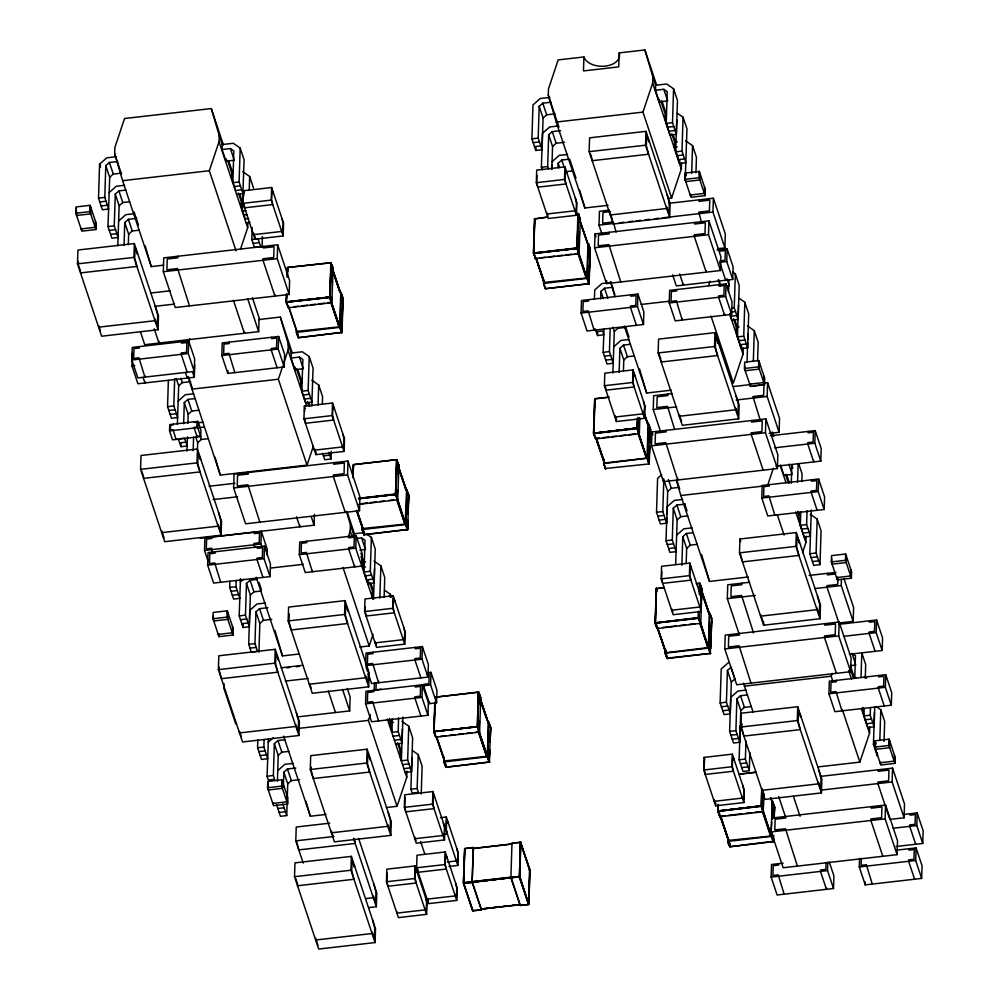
<?xml version="1.0" encoding="UTF-8"?>
<svg xmlns="http://www.w3.org/2000/svg" width="999" height="999" viewBox="0 0 999 999"><rect width="100%" height="100%" fill="white"/><g stroke="black" fill="none" stroke-linecap="round" stroke-linejoin="round"><path stroke-width="1.5" d="M342.008 332.23L343.094 298.139L340.809 292.495L342.657 298.276M407.792 529.358L364.223 534.902L361.975 529.22L362.113 524.512M545.466 288.699L589.073 283.728L590.309 249.101L588.773 283.866M773.576 841.183L773.139 841.732L773.338 838.473M353.097 477.172L353.359 464.61L396.79 459.652L396.029 494.343L396.528 459.64L398.888 465.359L397.752 499.675L395.592 493.931L358.554 498.314M487.899 756.505L489.26 762.349L490.721 727.609L488.536 722.027L487.899 756.505L489.647 761.775M535.039 218.531L534.502 219.006L547.327 217.12L534.527 218.831L533.853 252.922L577.272 247.902L578.134 213.549L580.332 219.268L579.033 253.746L535.214 258.566M656.418 588.236L656.043 588.748L664.273 587.437M520.804 842.307L519.205 876.76L528.583 904.482L520.167 905.506L510.914 877.709L511.963 843.206L520.866 842.419L519.742 876.61L528.846 904.332L529.994 869.779L520.467 842.07L519.805 876.71L528.521 904.532L529.532 869.679M286.401 301.798L330.169 296.928L331.356 262.962M329.895 296.803L331.168 262.612L287.787 267.457M490.596 727.959L490.01 737.362M579.158 253.634L577.197 247.877L579.258 253.446M533.578 253.459L577.21 248.526L533.491 253.197L577.472 248.239L577.971 213.549L578.583 214.011L577.946 213.611L578.583 214.011L577.946 213.611L576.86 247.839L577.497 248.189L578.034 213.574L578.583 214.011M637.35 418.656L637.225 428.034L593.581 433.179L594.63 398.938L608.978 397.115M637.924 417.332L637.237 428.683L593.743 433.616L595.117 398.626M637.737 418.756L637.599 428.296L637.512 418.668M655.394 622.514L656.468 588.224L655.419 622.827L699.05 617.857L699.075 611.463M656.83 625.074L657.255 628.533L700.749 623.314L698.576 617.582L655.419 622.827M657.255 628.533L655.069 623.114L698.513 618.331L698.938 611.4M761.738 788.698L761.201 805.831L761.85 806.031L762.274 788.835M287.25 276.96L287.6 267.47L331.243 262.787L329.645 296.803L330.269 297.128L286.338 301.96L286.713 294.018M333.092 268.094L330.744 262.5L333.104 268.219L331.805 302.697L329.982 297.015L286.251 302.11L286.875 293.981M331.805 302.697L288.399 307.754L286.214 302.185L329.732 297.552L329.72 296.79M358.616 498.801L395.954 494.468L397.028 459.84L395.417 493.931L396.066 494.218L395.417 494.006L405.219 524.088L362.512 528.546M408.104 506.505L408.878 495.279L406.68 489.622M408.529 495.566L407.792 529.445M434.777 702.06L433.841 731.655L435.751 737.225L479.607 732.08L480.744 697.764L478.808 692.157L477.859 726.523L433.891 731.605L435.139 703.371M481.406 909.952L472.602 910.663L463.399 883.066L464.81 848.626L473.289 847.527L464.597 848.588L463.923 883.478L519.755 876.548M472.127 882.08L473.439 848.438M478.933 692.407L478.396 692.032L477.447 726.348M435.751 737.225L433.841 731.718L477.847 726.785L478.608 692.245L435.339 697.165L478.459 692.045L477.285 726.485L479.645 732.017M533.953 253.534L577.484 248.102M589.897 254.171L590.209 248.926L589.897 249.55M599.612 438.062L595.841 437.937L604.333 462.987L646.678 458.179L637.05 428.022L639.335 433.628L639.86 417.994M639.26 433.753L637.05 428.109L593.593 433.366L637.374 428.022L593.531 433.241L595.729 438.923L639.298 433.703M649.85 434.328L650.424 429.32L649.213 463.736L647.589 458.129L648.651 424.013C655.219 442.857 643.955 411.126 649.625 427.609M649.837 442.02L649.974 428.908L649.999 429.67M698.413 617.644L698.601 611.376L698.438 617.969L708.366 647.589L666.083 652.672L665.596 649.188M708.204 647.727L698.576 617.582M711.812 619.018L710.252 653.533M772.377 801.448L774.662 807.105L774.225 818.181M774.05 818.293L774.525 807.367L773.888 818.318M477.922 726.623L433.853 731.555L434.365 732.042L434.19 731.368M656.942 628.483L654.982 622.914L656.405 588.261L656.93 591.433M764.135 794.242L763.136 811.762L720.042 816.72L717.781 811.151L717.981 804.732M75.849 213.237L76.049 206.943L90.147 205.332L96.129 223.239L95.929 229.533L81.831 231.156L75.849 213.237L89.96 211.626L95.929 229.533M76.211 208.204L76.598 215.484L90.697 213.861L90.322 206.593L90.884 208.267L90.897 207.567M77.497 263.873L77.934 250.025L134.341 243.556L158.479 315.896L158.054 329.745L101.636 336.213L77.497 263.873L133.903 257.392L158.054 329.745M78.297 264.598L78.397 261.513M89.96 211.626L90.147 205.332M95.38 221.004L95.767 228.272L95.205 226.598L95.18 227.297L81.081 228.908L81.106 228.209L81.668 229.895M117.72 161.513L109.403 162.462L105.782 165.659L104.795 197.402L108.679 209.041L102.398 209.765L98.514 198.127L99.575 164.198L106.806 157.805L116.496 156.693M125.824 190.097L118.893 190.896L115.272 194.093L114.273 225.836L118.157 237.475L111.888 238.199L108.004 226.561L109.678 177.31L105.782 165.659M163.661 265.172L151.274 266.596L122.602 180.682L114.673 153.734L114.86 147.502L124.55 118.519L211.288 108.566L223.426 144.967M117.782 245.742L119.156 205.744L115.272 194.093M124.051 245.205L124.763 222.527L128.371 219.33L136.701 218.381M128.322 244.755L128.646 234.178L124.763 222.527M133.903 257.392L134.341 243.556M131.868 360.002L132.255 347.415L188.661 340.946L194.643 358.853L194.243 371.441L137.837 377.909L131.868 360.002L188.274 353.521L194.243 371.441M194.718 364.697L194.318 377.285L137.912 383.753L131.93 365.846L132.33 353.259M137.363 252.597L137.313 254.133L135.052 247.352L134.715 258.117L136.925 266.433L80.519 272.914M139.311 346.603L139.261 348.002L133.978 348.614L133.666 358.404L138.961 357.792L144.892 377.098L144.93 375.699M140.572 469.343L141.009 455.494L197.415 449.026L221.553 521.366L221.116 535.214L164.71 541.683L140.572 469.343L196.978 462.862L221.116 535.214M145.005 381.556L144.955 382.954L143.119 377.435M143.631 476.848L143.594 478.384L200 471.903L197.777 463.586L198.114 452.822L200.387 459.602L200.437 458.066M155.469 306.855L157.68 315.185L157.343 325.949L155.082 319.156L155.032 320.704L98.626 327.173L98.676 325.637L100.487 331.069M159.028 341.533L158.978 343.069L154.196 328.746M163.299 271.716L163.736 257.879L277.66 244.792L289.61 280.619L289.173 294.455L175.25 307.542L163.299 271.716L277.223 258.641L289.173 294.455M174.675 378.708L173.814 405.906L177.697 417.545L171.428 418.269L167.545 406.63L168.369 380.419M169.53 430.881L169.73 424.6L197.927 421.353L200.924 430.319L200.724 436.6L172.515 439.847L169.53 430.881L197.727 427.647L200.724 436.6M177.972 256.243L177.922 257.779L167.245 259.003L166.908 269.767L177.585 268.544L189.498 305.906M173.252 424.188L173.227 424.887L170.579 425.199L170.429 430.082L173.077 429.782L176.036 439.435L176.061 438.736M177.372 424.263L178.696 385.814L176.274 378.534M181.618 341.745L181.568 343.144L186.863 342.545L186.551 352.322L181.269 352.934L181.219 354.333L187.2 372.24M179.558 438.748L184.578 438.174L187.188 445.979L180.919 446.703L181.006 443.618M183.641 423.763L184.303 402.597L187.912 399.4L194.842 398.601M187.312 376.698L187.263 378.097L185.427 372.577M188.274 353.521L188.661 340.946M186.9 451.161L187.475 436.913M187.899 423.314L188.187 414.248L184.303 402.597M193.169 450.686L193.594 437.087M194.405 421.765L194.38 422.465L197.028 422.152L196.878 427.048L194.231 427.36L194.206 428.059L197.19 437.013L197.215 436.313L199.862 436.001M197.727 427.647L197.927 421.353M196.978 462.862L197.677 442.682L195.729 436.863M208.192 561.488L204.52 550.461L204.92 537.887L261.326 531.406L267.295 549.313L267.12 554.907M236.051 250.811L209.328 170.729L219.018 141.758L219.218 135.514L211.288 108.566M207.642 565.172L208.042 552.584L264.448 546.116L270.429 564.023L270.03 576.61L213.624 583.079L207.642 565.172L264.061 558.691L270.03 576.61M222.078 149.525L230.394 148.576L234.278 160.215L225.961 161.176L222.078 149.525L222.228 144.555L219.218 135.514M211.963 537.075L211.925 538.473L206.631 539.073L206.331 548.863L211.613 548.251L212.487 552.41M225.961 161.176L226.036 158.679M212.987 618.731L213.187 612.437L227.285 610.826L233.267 628.733L233.067 635.027L218.968 636.638L212.987 618.731L227.098 617.107L233.067 635.027M215.097 551.773L215.047 553.171L209.765 553.783L209.453 563.573L214.735 562.961L220.679 582.267M213.274 616.146L213.736 620.966L227.834 619.355L227.46 612.075L228.009 613.761L228.034 613.061M221.828 355.532L222.228 342.944L278.634 336.463L284.615 354.383L284.216 366.958L227.809 373.439L221.828 355.532L278.246 349.051L284.216 366.958M218.531 512.325L220.754 520.641L220.417 531.418L218.157 524.625L218.107 526.173L161.688 532.642L161.738 531.106L164.011 537.887M218.968 636.638L219.043 634.128M218.381 669.63L218.818 655.781L275.225 649.313L299.375 721.653L298.938 735.501L242.532 741.97L218.381 669.63L274.8 663.149L298.938 735.501M227.809 373.439L227.897 370.641M229.283 342.133L229.233 343.531L223.951 344.143L223.639 353.921L228.933 353.321L234.865 372.627M219.193 670.354L219.28 667.27M236.726 194.343L242.994 193.619L239.111 181.98L240.185 148.064L233.304 143.282L222.228 144.555M223.976 683.553L223.838 688.161L235.789 723.988M227.098 617.107L227.285 610.826M244.942 218.044L241.059 206.393L241.209 201.423L238.411 193.019M236.176 580.669L235.976 586.725L239.86 598.364L233.591 599.088L229.708 587.437L229.895 581.268M233.629 487.974L234.066 474.138L347.989 461.051L359.94 496.878L359.515 510.714L245.592 523.801L233.629 487.974L347.552 474.9L359.515 510.714M243.032 203.334L243.431 190.759L271.628 187.512L283.591 223.339L283.192 235.926L254.982 239.161L243.032 203.334L271.241 200.1L283.192 235.926M243.669 196.066L243.756 193.269M244.568 206.418L244.53 207.817L272.727 204.583L271.653 199.825L271.965 190.035L273.077 193.394L273.127 191.995M232.517 626.498L232.904 633.766L232.342 632.08L232.317 632.779L218.219 634.402L218.244 633.703L218.806 635.389M244.468 331.718L244.418 333.254L233.416 300.299M240.422 249.388L247.69 227.66L247.839 222.977M249.226 190.372L249.663 176.498L242.794 171.716M257.018 579.42L250.075 580.219L246.466 583.416L250.349 595.054L249.35 626.798L243.082 627.522L239.198 615.871L240.484 578.721M251.81 239.573L258.092 238.848L260.702 246.666L254.42 247.377L251.81 239.573L252.198 227.485M254.982 239.161L255.07 236.363M243.082 627.522L243.182 624.437M248.314 472.502L248.264 474.038L237.575 475.262L237.238 486.026L247.927 484.802L259.827 522.165M249.35 626.798L245.467 615.159L246.466 583.416M267.894 607.692L259.565 608.653L255.956 611.85L254.957 643.593L257.567 651.398L251.286 652.122L248.676 644.305L249.75 610.389L256.98 603.995L265.272 603.034M140.434 331.805L144.73 344.705L258.654 331.631L259.091 317.782L252.397 297.727M262.075 247.402L262.412 236.613M254.27 532.217L254.233 533.616L259.515 533.004L259.203 542.794L253.921 543.394L254.795 547.552M263.424 246.428L263.374 247.964L274.051 246.741L273.714 257.505L263.037 258.741L262.987 260.277L274.937 296.091L274.987 294.555M257.405 546.928L257.355 548.314L262.637 547.714L262.337 557.504L257.043 558.104L257.005 559.502L262.974 577.41M271.241 200.1L271.628 187.512M261.85 546.74L260.926 543.993L261.326 531.406M258.941 652.21L259.84 623.488L255.956 611.85M264.098 739.51L263.861 747.065L267.744 758.703L261.476 759.427L257.58 747.776L257.829 740.072M264.061 558.691L264.448 546.116M271.591 337.275L271.541 338.673L276.835 338.062L276.523 347.852L271.241 348.464L271.191 349.862L277.173 367.769M277.223 258.641L277.66 244.792M282.093 218.856L283.167 223.614L282.854 233.404L281.743 230.045L281.693 231.443L253.496 234.678L253.534 233.279L254.283 235.527M278.246 349.051L278.634 336.463M284.89 739.76L277.959 740.559L274.35 743.756L273.351 775.499L274.625 779.32L268.356 780.044L267.07 776.211L268.369 739.06M267.557 787.749L267.757 781.455L281.855 779.832L287.837 797.751L287.637 804.045L273.539 805.656L267.557 787.749L281.656 786.126L287.637 804.045M267.919 782.716L268.331 789.285M274.8 663.149L275.225 649.313M286.526 294.131L286.214 302.185L288.486 307.754L286.288 302.297M287.088 274.226L287.65 267.532M287.325 276.948L287.7 267.62M272.814 802.721L272.789 803.421L286.888 801.797L286.913 801.098L287.475 802.784L287.088 795.504M278.246 658.353L278.197 659.889L275.936 653.109L275.599 663.873L277.809 672.19L221.403 678.671L219.643 671.703M284.166 361.85L288.049 350.262L288.249 344.018L280.307 317.07L258.629 319.555M277.422 781.093L278.234 755.406L274.35 743.756M291.096 358.029L299.425 357.08L303.309 368.718L294.992 369.68L291.096 358.029L291.258 353.059L288.249 344.018M281.656 786.126L281.855 779.832M294.992 369.68L295.067 367.182M341.121 292.532L340.085 327.285L296.616 332.392L296.278 328.921M282.605 782.08L282.58 782.779L282.018 781.093L282.405 788.373L268.306 789.984M288.162 620.941L288.599 607.092L345.005 600.624L369.143 672.964L368.706 686.812L312.3 693.281L288.162 620.941L344.568 614.46L368.706 686.812M283.354 787.312L283.828 772.19L287.45 768.993L295.766 768.031M289.211 613.973L288.961 621.653L291.184 629.982L347.59 623.501L345.367 615.184L345.716 604.42L347.977 611.201L348.027 609.665M298.564 337.712L298.039 334.178M296.466 332.367L298.389 337.737L298.202 334.365M276.561 804.645L280.444 816.295L286.725 815.571L287.1 803.483M287.2 800.461L287.724 783.84L283.828 772.19M291.258 353.059L302.335 351.785L309.203 356.568L308.142 390.484L312.025 402.122L305.744 402.847L301.86 391.208L302.859 359.465L299.425 357.08M299.9 525.287L299.85 526.823L296.503 516.783M299.313 554.645L299.7 542.07L356.119 535.589L362.088 553.496L361.7 566.083L305.282 572.564L299.313 554.645L355.719 548.176L373.052 599.5M303.958 418.818L304.345 406.231L332.555 402.997L344.505 438.823L344.106 451.398L315.909 454.645L303.958 418.818L332.155 415.584L344.106 451.398M304.595 411.551L304.683 408.753M296.353 712.612L298.564 720.941L298.226 731.705L295.966 724.924L295.916 726.46L239.51 732.929L239.56 731.393L241.371 736.825M305.494 421.903L305.444 423.289L333.654 420.055L332.58 415.297L332.879 405.519L334.003 408.878L334.041 407.48M294.53 876.697L294.967 862.861L351.373 856.38L375.512 928.733L375.087 942.569L318.669 949.05L294.53 876.697L350.936 870.229L375.087 942.569M303.209 863.099L295.791 840.858L296.228 827.022L329.77 823.164M306.755 541.258L306.718 542.657L301.423 543.256L301.111 553.046L306.406 552.435L312.337 571.753L312.387 570.354M311.775 406.044L313.087 368.206L309.203 356.568M297.602 884.202L297.552 885.751L353.958 879.27L351.748 870.953L352.085 860.189L354.345 866.97L354.395 865.434M315.909 454.645L315.996 451.848M200.175 538.261L314.098 525.187L314.435 514.423M318.057 405.045L318.693 385.002L311.813 380.219M310.277 769.505L310.714 755.656L367.12 749.188L391.271 821.528L390.834 835.376L334.428 841.845L310.277 769.505L366.683 763.024L390.834 835.376M322.34 404.358L322.577 396.64L318.693 385.002M311.089 770.229L311.176 767.145M331.668 297.34L331.443 302.098L327.722 302.834M332.18 280.844L332.192 268.394L340.771 293.381L339.598 326.81L296.728 331.406M332.155 415.584L332.555 402.997M322.565 453.234L324.725 459.715L330.994 458.991L331.243 451.286M333.753 462.687L333.703 464.223L344.38 462.999L344.043 473.763L333.366 474.987L333.316 476.535L345.267 512.35M341.933 332.567L341.87 326.411M342.145 320.179L343.032 297.927M343.007 434.34L344.093 439.098L343.781 448.888L342.657 445.529L342.62 446.928L314.41 450.162L314.46 448.763L315.197 450.999M347.552 474.9L347.989 461.051M344.568 614.46L345.005 600.624M349.063 536.401L349.013 537.799L354.308 537.187L353.996 546.977L348.713 547.577L348.663 548.975L354.645 566.895L354.682 565.496M348.276 536.863L350.212 531.068L350.412 524.837L346.441 511.363M352.659 477.51L353.484 464.61M352.859 477.235L353.584 464.635L396.753 459.665M353.346 536.363L353.421 533.866L350.412 524.837M297.327 716.92L349.712 710.901L350.149 697.065L347.277 688.473M355.719 548.176L356.119 535.589M350.936 870.229L351.373 856.38M363.823 531.318L364.285 534.89L363.736 534.49L407.754 529.607L406.031 524.1L406.968 489.71M363.723 570.192L362.762 567.282L362.912 562.3L361.039 556.705M362.325 529.52L364.273 534.815L363.886 531.418M361.975 529.22L364.098 534.79L364.048 531.543M366.783 534.19L371.366 537.387L375.249 549.025L374.188 582.941L367.919 583.666L364.023 572.015L365.022 540.284L361.588 537.887L356.044 538.523M364.598 611.55L364.997 598.963L393.206 595.729L405.157 631.543L404.757 644.13L376.561 647.364L364.598 611.55L392.807 608.304L404.757 644.13M365.022 611.263L365.147 607.067M367.919 583.666L368.007 580.644M365.622 664.248L365.971 653.059L422.39 646.578L428.359 664.497L427.972 677.072L371.553 683.553L368.344 673.913M366.133 663.923L368.344 672.24L368.007 683.004L365.746 676.223L365.696 677.759L309.29 684.24M365.572 703.845L365.959 691.258L422.365 684.777L428.346 702.697L427.947 715.272L371.541 721.753L365.572 703.845L421.978 697.364L427.947 715.272M374.188 582.941L370.304 571.303L371.366 537.387M366.683 763.024L367.12 749.188M373.564 598.938L374.513 568.718M373.027 652.247L372.989 653.646L367.694 654.258L367.382 664.048L372.677 663.436L378.609 682.742L378.658 681.343M370.142 758.229L370.092 759.764L367.832 752.984L367.495 763.748L369.705 772.065L313.299 778.546L311.538 771.578M373.014 690.446L372.964 691.845L367.682 692.457L367.37 702.235L372.664 701.635L378.596 720.941M375.1 641.495L375.062 642.894L403.271 639.647L403.309 638.249L404.433 641.608L404.732 631.83L403.658 627.072M374.175 691.395L374.438 683.004M376.198 682.804L375.974 689.785L381.268 689.185M379.845 598.189L380.856 565.821L373.988 561.038M372.502 919.692L374.712 928.009L374.375 938.773L372.115 931.992L372.065 933.528L315.659 940.009L315.709 938.473L317.969 945.254M373.763 883.84L375.974 892.169L375.636 902.934L373.376 896.153L373.326 897.689L365.696 898.563M384.116 597.502L384.74 577.459L380.856 565.821M368.718 907.604L376.336 906.73L376.773 892.894L358.591 838.386M390.247 597.327L390.347 594.255L384.615 590.259M395.592 493.931L396.665 459.715M392.807 608.304L393.206 595.729M397.59 489.972L396.69 499.6L404.907 524.225M398.114 473.476L398.064 465.559M389.385 718.443L391.608 730.531M394.692 600.199L394.655 601.598L393.531 598.239L393.219 608.029L394.305 612.787L366.096 616.021L365.397 612.387M388.249 812.487L390.459 820.803L390.122 831.568L387.862 824.787L387.812 826.323L331.406 832.804L331.456 831.268L333.266 836.687M386.451 881.767L386.85 869.18L415.047 865.946L427.01 901.772L426.61 914.347L398.401 917.594L386.451 881.767L414.66 878.533L426.61 914.347M387.137 873.101L386.863 881.493L387.949 886.25L416.146 883.004L415.072 878.246L415.384 868.468L416.496 871.827L416.546 870.429M392.332 718.756L391.908 732.354L398.189 731.643L402.073 743.281L395.791 744.005M398.189 731.643L398.613 717.769M397.877 465.509L406.556 490.521L405.219 524.088M400.274 751.073L400.124 756.056L401.586 760.426M406.031 524.1L407.33 529.832L407.667 520.454M362.487 529.52L405.494 524.587L407.43 529.845L407.892 520.392M408.091 514.185L408.791 495.404M402.01 741.146L401.398 760.801L407.667 760.077L411.551 771.715L405.282 772.439M402.11 738.124L402.397 729.058M402.073 743.281L402.897 717.07M396.953 911.712L396.915 913.111L425.112 909.877L425.162 908.478L426.273 911.837L426.585 902.047L425.512 897.289M404.32 807.379L404.72 794.792L432.917 791.558L444.88 827.372L444.48 839.959L416.271 843.193L404.32 807.379L432.53 804.133L444.48 839.959M405.045 797.302L404.745 807.092L405.819 811.85L434.016 808.616L432.942 803.858L433.254 794.068L434.378 797.427L434.415 796.028M386.226 807.542L397.065 806.293L406.755 777.322L406.955 771.078M407.667 760.077L408.741 726.161L401.86 721.378M412.5 750.611L418.231 754.595L417.157 788.511L418.431 792.332L412.162 793.056L410.889 789.235L411.875 757.492M415.334 647.389L415.284 648.788L420.579 648.189L420.267 657.966L414.985 658.578L414.935 659.977L420.916 677.884M411.551 771.715L412.624 737.799L408.741 726.161M415.322 685.589L415.272 686.987L420.567 686.388L420.254 696.166L414.972 696.778L414.922 698.176L420.904 716.083M414.66 878.533L415.047 865.946M427.972 677.072L421.99 659.165L422.39 646.578M416.62 867.794L417.008 855.219L445.217 851.972L457.167 887.799L456.768 900.386L428.571 903.62L416.62 867.794L444.817 864.56L456.768 900.386M421.978 697.364L422.365 684.777M428.159 672.652L430.981 672.327L436.95 690.247L436.563 702.821L429.508 703.633L423.526 685.726L423.576 684.327L428.858 683.716L429.17 673.925L426.523 674.238M421.241 793.98L422.115 766.233L418.231 754.595M429.508 703.633L429.545 702.235M436.563 702.821L430.581 684.914L430.981 672.327M434.041 731.343L435.064 703.383M432.53 804.133L432.917 791.558M443.968 756.917L444.255 761.937L487.824 756.705M443.381 822.901L444.455 827.659L444.155 837.437L443.032 834.078L442.982 835.476L414.785 838.723L414.822 837.324L415.946 840.683M444.18 761.925L446.091 767.307L445.991 763.973M444.817 864.56L445.217 851.972M440.372 817.706L446.316 817.02L445.916 829.607L457.867 865.434L448.963 866.458M446.715 856.455L446.665 857.854L445.542 854.495L445.242 864.285L446.316 869.043L418.106 872.277M447.814 821.503L447.764 822.901L446.64 819.542L446.341 829.332L447.415 834.09L444.443 834.427M455.669 883.328L456.755 888.074L456.443 897.864L455.319 894.505L455.282 895.903L427.072 899.15M456.768 848.376L457.854 853.121L457.542 862.911L456.418 859.552L456.381 860.951L447.477 861.975M457.867 865.434L458.266 852.846L446.316 817.02M473.189 847.539L472.14 882.254M479.495 720.878L479.021 731.73M480.007 704.382L480.007 698.014M444.368 760.951L487.3 756.268L488.411 722.926L480.169 698.214M489.622 749.762L489.223 762.225L487.662 756.88M489.647 761.925L489.123 762.299L489.785 749.725M490.022 741.97L490.734 727.684L488.873 722.165M551.123 102.223L542.794 103.172L539.185 106.381L543.069 118.019L542.07 149.75L535.801 150.474L531.918 138.836L532.979 104.92L540.209 98.514L549.887 97.403M535.801 150.474L535.889 147.39M534.927 218.669L533.466 253.271L534.677 218.606M536.313 182.692L536.7 170.105L564.91 166.87L576.86 202.685L576.46 215.272L548.264 218.506L536.313 182.692L564.51 179.445L576.46 215.272M536.95 175.412L536.725 182.405L537.799 187.163L566.008 183.928L564.934 179.171L565.234 169.38L566.358 172.74L566.408 171.341M542.07 149.75L538.186 138.112L539.185 106.381M542.257 169.818L541.396 167.27L542.469 133.354L549.687 126.948L557.991 125.999M472.19 882.467L481.431 909.914L472.752 910.801L463.598 882.791L519.567 876.523L520.242 842.257L520.891 842.532M608.116 205.307L584.89 207.979L556.218 122.065L548.289 95.117L548.488 88.886L558.179 59.903L583.916 56.955A18.019 11.364 1.8 0 0 605.282 66.121A18.019 11.364 1.8 0 0 619.168 52.91L644.904 49.95L656.568 84.89M588.411 243.619L590.309 249.088L588.411 243.619L587.312 278.321L543.843 283.429L543.506 279.97M548.526 169.106L547.677 166.546L548.676 134.815L552.285 131.606L560.601 130.657M546.815 212.637L546.765 214.036L574.974 210.789L575.012 209.39L576.136 212.75L576.448 202.972L575.374 198.214M528.971 895.017L529.92 869.667M551.71 169.493L551.86 164.872M551.848 169.118L552.559 146.453L548.676 134.815M558.016 167.782L558.166 163.249L561.775 160.04L568.706 159.253M564.51 179.445L564.91 166.87M583.916 56.955L583.478 70.929L618.731 66.883L619.168 52.91M578.945 246.878L579.408 231.88M581.093 313.074L581.493 300.487L637.899 294.018L643.88 311.925L643.481 324.513L587.075 330.981L581.093 313.074L637.512 306.593L643.481 324.513M589.148 151.661L589.585 137.825L645.991 131.344L670.129 203.696L669.692 217.532L613.286 224.013L589.148 151.661L645.554 145.192L669.692 217.532M587.724 244.093L579.807 220.854L587.999 244.43L586.75 277.934L543.956 282.442M592.207 159.166L592.157 160.702L648.576 154.233L646.353 145.904L646.69 135.14L648.963 141.933L649 140.384M587.474 278.009L588.848 283.853L589.66 261.925M588.548 299.675L588.498 301.074L583.216 301.686L582.904 311.476L588.199 310.864L594.13 330.169L594.168 328.783M594.58 247.777L595.017 233.928L708.94 220.854L720.891 256.681L720.454 270.517L606.53 283.591L594.58 247.777L708.503 234.69L720.454 270.517M594.43 299.213L594.73 289.96L601.947 283.566L611.638 282.455M601.885 233.729L599.013 225.137L599.45 211.288L609.415 210.152M596.266 331.693L602.547 330.969L603.821 334.802L597.539 335.527L597.639 332.442M600.699 298.976L600.936 291.421L604.545 288.224L612.862 287.262M610.139 328.921L609.427 351.598L613.311 363.236L607.03 363.961L603.146 352.31L604.008 328.758M606.53 283.591L606.63 280.519M604.42 385.714L604.82 373.139L633.029 369.892L644.979 405.719L644.58 418.306L616.371 421.541L604.42 385.714L632.629 382.48L644.58 418.306M609.253 232.292L609.215 233.841L598.526 235.065L598.189 245.829L608.866 244.605L620.779 281.968M647.589 458.129L603.945 463.548L603.658 458.541M616.121 232.093L613.311 221.965L602.622 223.189L602.959 212.425L610.589 211.551M612.874 373.039L614.31 331.506L612.849 327.135M616.371 421.541L616.47 418.743M619.143 372.477L619.904 348.289L623.526 345.092L630.456 344.293M623.463 370.517L623.788 359.94L619.904 348.289M630.856 294.83L630.806 296.216L636.101 295.617L635.789 305.407L630.494 306.006L630.456 307.405L636.438 325.324M632.629 382.48L633.029 369.892M634.515 374.375L634.477 375.774L633.354 372.415L633.041 382.205L634.115 386.95L605.918 390.197M637.512 306.593L637.899 294.018M645.554 145.192L645.991 131.344M638.861 433.004L639.323 418.007M668.518 198.376L671.615 198.014L642.956 112.113L652.647 83.129L652.834 76.898L644.904 49.95M643.481 401.236L644.555 405.994L644.255 415.784L643.131 412.425L643.081 413.823L614.885 417.058L614.922 415.659L616.046 419.018M655.469 90.235L663.798 89.286L667.682 100.924L659.352 101.886L655.469 90.235L655.631 85.265L652.834 76.898M647.527 424.15L643.668 412.562L648.101 424.55L647.027 457.804M659.352 101.886L659.44 99.388M649.462 446.728L648.95 463.973L647.552 458.266M649.687 446.665L648.913 463.936L605.269 468.519L605.769 468.931L603.945 463.548M651.51 445.816L651.947 431.968L765.871 418.893L777.821 454.72L777.384 468.556L663.461 481.63L651.51 445.816L765.434 432.729L777.384 468.556M660.401 431.031L653.234 409.54L653.658 395.691L672.477 393.531M658.141 352.959L658.578 339.123L714.984 332.642L739.135 404.995L738.698 418.831L682.292 425.312L658.141 352.959L714.56 346.491L738.698 418.831M655.631 85.265L666.695 83.991L673.576 88.774L677.459 100.412L676.398 134.328L670.117 135.052L666.233 123.414L667.232 91.671L663.798 89.286M664.285 481.281L667.682 491.471L666.683 523.201L660.414 523.926L656.53 512.287L657.592 478.371L661.725 474.712M661.213 360.464L661.163 362.013L717.569 355.532L715.359 347.215L715.696 336.451L717.956 343.231L718.006 341.695M667.107 194.655L669.33 202.972L668.993 213.736L666.72 206.955L666.683 208.491L610.264 214.972L610.314 213.424L612.574 220.217M676.398 134.328L672.514 122.69L673.576 88.774M663.461 481.63L663.561 478.558M666.683 523.201L662.799 511.563L663.798 479.832M669.243 302.959L669.63 290.372L726.036 283.891L732.017 301.81L731.618 314.385L675.212 320.866L669.243 302.959L725.649 296.478L731.618 314.385M678.333 158.754L674.45 147.103L674.612 142.133L671.803 133.741M689.797 563.074L689.397 575.649L701.348 611.475L673.151 614.71L661.201 578.883L661.588 566.308L689.797 563.074L701.748 598.888M666.183 430.332L666.146 431.868L655.456 433.104L655.119 443.868L665.796 442.644L677.709 479.995L677.759 478.459M661.837 571.615L661.613 578.608L662.687 583.366L690.896 580.132L689.822 575.374L690.122 565.584L691.246 568.943L691.283 567.544M667.906 394.056L667.856 395.592L657.18 396.828L656.83 407.592L667.519 406.356L674.637 429.395M677.334 113.224L683.066 117.208L681.992 151.124L685.888 162.775L679.607 163.486L675.724 151.848L676.723 120.105M685.227 504.108L676.897 505.057L673.289 508.266L672.29 539.997L676.173 551.648L669.904 552.36L666.021 540.721L666.745 517.594M666.845 514.51L667.082 506.805L674.313 500.399L682.617 499.45M679.607 163.486L679.707 160.464M709.952 613.349L711.85 618.893L709.577 613.274L708.865 648.064L665.384 653.171L665.059 649.7M676.685 289.56L676.635 290.959L671.353 291.571L671.041 301.348L676.335 300.749L682.267 320.055L682.305 318.656M671.615 198.014L681.306 169.043L681.505 162.812M666.808 654.969L667.295 658.541L710.451 653.383L709.028 647.739M685.014 179.333L685.214 173.052L699.312 171.428L705.282 189.335L705.094 195.629L690.983 197.253L685.014 179.333L699.113 177.722L705.094 195.629M671.703 608.841L671.653 610.239L699.862 606.992L699.899 605.594L701.023 608.953L701.335 599.175L700.249 594.417M685.214 180.282L686.95 128.846L683.066 117.208M683.403 283.704L683.366 285.102L679.682 274.076M675.649 564.535L677.172 519.905L673.289 508.266M691.683 173.389L692.557 145.642L685.676 140.859M681.88 565.409L682.779 536.7L686.388 533.491L693.318 532.704M695.953 172.702L696.44 157.28L692.557 145.642M694.705 222.49L694.655 224.026L705.331 222.802L704.994 233.566L694.317 234.79L694.268 236.326L706.218 272.153L706.268 270.617M686.188 563.448L686.663 548.339L682.779 536.7M699.113 177.722L699.312 171.428M699.138 199.85L699.088 201.386L709.765 200.162L709.427 210.926L698.751 212.15L701.573 222.29M700.062 173.664L700.037 174.363L699.475 172.69L699.862 179.957L685.764 181.581L685.214 179.196M704.545 187.1L704.919 194.368L704.37 192.695L704.345 193.394L690.234 195.005L690.259 194.305L690.821 195.991M708.503 234.69L708.94 220.854M699.238 591.221C698.239 583.741 703.071 582.255 696.415 583.753M699.4 594.33L699.625 583.266L701.885 588.998L700.774 623.251M699.55 594.38L699.912 583.428L699.787 594.592M717.769 248.689L724.887 247.877L712.936 212.05L713.373 198.214L668.618 203.346M700.811 606.118L701.286 591.121M714.56 346.491L714.984 332.642M703.733 769.979L704.12 757.392L732.329 754.158L744.28 789.984L743.88 802.559L715.684 805.806L703.733 769.979L731.93 766.745L743.88 802.559M718.993 284.703L718.943 286.101L724.238 285.502L723.925 295.279L718.643 295.891L718.593 297.29L724.575 315.197L724.612 313.798M720.092 249.75L720.042 251.149L725.336 250.549L725.024 260.327L719.742 260.939M704.183 768.306L704.457 759.914M708.366 647.589L709.552 614.248L708.865 613.773M705.269 773.051L705.219 774.45L733.428 771.216L732.354 766.458L732.654 756.68L733.778 760.027L733.815 758.641M710.789 642.532L711.475 620.829M710.801 648.651L711.675 620.741M724.887 247.877L725.324 234.041L713.373 198.214M725.649 296.478L726.036 283.891M672.639 274.887L676.311 285.914L732.717 279.433L726.748 261.526L727.135 248.938L717.07 250.1M728.508 291.833L728.883 279.745M715.684 805.806L715.771 803.009M732.717 279.433L733.116 266.858L727.135 248.938M731.305 682.117L734.914 678.908L731.031 667.27L727.409 670.466L731.305 682.117L730.306 713.848L724.025 714.572L720.142 702.934L721.203 669.018L728.433 662.612M718.156 804.557L717.769 811.038L761.738 805.893L762.075 788.735L764.31 795.591M718.393 804.495L717.769 811.013L761.375 805.818L763.536 811.5M729.707 313.611L731.867 320.105L738.136 319.38L734.253 307.742L735.326 273.826L733.029 272.228M719.63 813.261L720.042 816.72M724.787 648.95L725.224 635.102L839.148 622.027L851.098 657.854L850.661 671.69L736.738 684.765L724.787 648.95L838.71 635.864L850.661 671.69M739.26 634.452L727.309 598.626L727.747 584.79L749.612 582.28M733.553 318.781L736.35 327.173L736.201 332.155L739.597 342.345M739.085 298.264L744.817 302.26L748.701 313.898L747.627 347.814L741.358 348.539L737.474 336.888L738.473 305.157M738.136 319.38L739.21 285.464L735.326 273.826M730.306 713.848L726.423 702.21L727.409 670.466M736.113 395.954L738.323 404.27L737.986 415.035L735.726 408.254L735.676 409.79L679.27 416.271L679.32 414.735L681.58 421.516M741.358 348.539L741.445 345.517M747.452 694.904L740.521 695.704L736.9 698.913L740.783 710.551L739.784 742.282L733.516 743.006L729.632 731.368L730.644 698.988M711.013 316.084L733.366 383.067L743.056 354.096L743.256 347.852M747.627 347.814L743.743 336.176L744.817 302.26M729.607 843.144L730.007 846.727L773.576 841.27L773.164 841.757M731.93 766.745L732.329 754.158M744.467 368.481L744.667 362.187L758.765 360.577L764.747 378.484L764.547 384.777L750.436 386.401L744.467 368.481L758.566 366.87L764.547 384.777M729.707 843.293C731.493 852.309 725.898 839.347 728.271 841.345L771.365 836.388L771.915 832.829M744.68 368.344L744.755 365.896M739.485 552.847L739.922 539.01L796.328 532.529L820.466 604.882L820.042 618.718L763.623 625.199L739.485 552.847L795.891 546.366L820.042 618.718M745.229 370.017L745.217 370.716L759.315 369.106L758.928 361.838L759.49 363.511L759.515 362.812M747.052 362.3L747.664 342.657M747.764 339.635L747.951 333.591M739.784 742.282L735.901 730.644L736.9 698.913M739.46 633.466L739.41 635.002L728.733 636.238L728.396 647.002L739.073 645.779L750.986 683.129M741.982 583.154L741.932 584.69L731.256 585.913L730.918 596.678L741.595 595.454L753.496 632.817M749.712 383.454L749.7 384.153L763.798 382.542L763.823 381.843L764.385 383.516L763.998 376.248M750.436 386.401L750.524 383.878M749.849 752.584L749.275 770.716L743.006 771.44L739.123 759.802L740.184 725.886L742.245 724.05M740.871 727.035L741.308 713.199L797.714 706.718L821.852 779.07L821.428 792.906L765.009 799.387L740.871 727.035L797.277 720.566L821.428 792.906M741.67 727.759L741.77 724.687M753.333 361.526L754.295 330.694L747.427 325.911M751.635 420.529L751.585 422.065L762.262 420.841L761.925 431.605L751.248 432.829L751.198 434.365L763.149 470.192M742.781 785.501L743.868 790.259L743.556 800.049L742.432 796.69L742.394 798.089L714.185 801.323L714.235 799.924L715.346 803.283M757.604 360.826L758.179 342.332L754.295 330.694M749.275 770.716L745.391 759.078L745.966 740.946M758.566 366.87L758.765 360.577M761.8 498.064L762.187 485.477L818.606 479.008L824.575 496.915L824.175 509.502L767.769 515.971L761.8 498.064L818.206 491.583L824.175 509.502M765.434 432.729L765.871 418.893M769.13 433.429L779.108 432.28L767.145 396.453L767.582 382.617L763.311 383.104M760.664 614.61L760.614 616.146L817.02 609.677L817.07 608.141L819.33 614.922L819.667 604.158L817.457 595.829M763.623 625.199L763.723 622.115M769.242 484.665L769.193 486.063L763.91 486.675L763.598 496.466L768.893 495.854L774.824 515.159M761.375 805.818L761.825 788.698M763.236 806.305L762.687 811.338L770.803 836.013L728.308 840.446M779.108 432.28L779.532 418.431L767.582 382.617M771.203 831.917L771.64 818.081L885.551 804.994L897.514 840.821L897.077 854.657L783.154 867.744L771.203 831.917L885.126 818.843L897.077 854.657M771.727 821.927L770.803 836.013M771.827 818.93L771.765 801.947M772.352 818.868L772.689 801.498M829.307 862.149L833.915 875.936L833.516 888.511L777.11 894.992L771.128 877.085L771.528 864.497L783.104 863.161M773.551 838.386L773.151 841.695L730.019 846.727L728.271 841.345M771.278 836.4L773.376 841.658L773.738 835.189M778.571 863.685L778.533 865.084L773.238 865.696L772.939 875.474L778.221 874.874L784.153 894.18M791.283 483.266L791.845 465.122L792.819 468.044M785.876 816.445L785.826 817.981L775.149 819.205L774.812 829.969L785.489 828.745L797.389 866.108M797.564 482.267L798.139 463.773M795.891 546.366L796.328 532.529M799.35 541.57L799.3 543.106L797.04 536.326L796.702 547.09L798.913 555.419L742.507 561.888L740.284 553.571M807.055 510.701L806.618 524.575L810.501 536.226L804.22 536.938L800.336 525.299L800.761 511.7M801.835 481.58L802.072 473.863L798.676 463.686M797.277 720.566L797.714 706.718M808.166 431.431L808.116 432.829L813.411 432.217L813.099 442.008L807.816 442.607L807.766 444.006L813.748 461.925L813.785 460.527M802.534 552.634L805.931 542.494L806.118 536.263M800.736 715.771L800.686 717.307L798.426 710.526L798.089 721.29L800.299 729.607L743.893 736.088L742.132 729.12M811.55 479.82L811.5 481.218L816.795 480.606L816.483 490.397L811.2 490.996L811.151 492.395L817.132 510.314M810.289 514.31L817.17 519.093L821.053 530.731L819.992 564.66L813.71 565.372L809.827 553.733L811.325 510.014M775.973 466.258L820.791 461.113L814.822 443.206L815.221 430.619L770.391 435.764M819.992 564.66L816.096 553.009L817.17 519.093M818.206 491.583L818.606 479.008M820.791 461.113L821.19 448.526L815.221 430.619M818.843 770.029L821.053 778.346L820.716 789.11L818.456 782.329L818.406 783.865L762 790.346M824.899 623.663L824.849 625.199L835.539 623.975L835.201 634.74L824.512 635.963L824.475 637.499L836.425 673.326M827.422 573.339L827.372 574.887L835.002 574M831.343 561.925L831.543 555.631L845.641 554.008L851.623 571.915L851.423 578.209L837.324 579.832L831.343 561.925L845.441 560.302L851.423 578.209M831.668 558.116L832.092 564.16L846.19 562.537L845.803 555.269L846.365 556.942L846.39 556.243M828.933 693.768L829.32 681.181L885.738 674.712L891.707 692.619L891.32 705.207L834.902 711.675L828.933 693.768L885.339 687.287L891.32 705.207M826.036 862.412L825.823 869.405L820.529 870.017L820.491 871.415L826.46 889.322L826.51 887.924M833.516 888.511L827.534 870.604L827.796 862.212M837.324 579.832L837.399 577.31M837.911 578.271L837.724 584.415L827.035 585.651L826.985 587.187L838.948 623.001L853.183 621.378L853.621 607.529L844.055 578.871M836.375 680.369L836.338 681.768L831.043 682.379L830.731 692.17L836.026 691.558L841.957 710.863L842.007 709.465M838.71 635.864L839.148 622.027M853.183 621.378L841.233 585.551L841.42 579.395M845.441 560.302L845.641 554.008M850.873 569.68L851.26 576.947L850.698 575.274L850.673 575.973L836.575 577.597L836.588 576.898L837.15 578.571M854.744 678.446L855.456 655.769L853.171 654.183M861.026 677.534L861.812 652.871L865.696 664.51L865.259 678.383M862.799 707.467L862.686 711.201L864.135 715.571M896.927 850.099L916.071 847.901L922.052 865.808L921.652 878.396L865.246 884.877L859.265 866.957L859.527 858.566M874.737 706.817L874.113 726.86L867.844 727.584L863.948 715.946L864.185 708.391M861.288 858.366L861.076 865.359L866.358 864.747L872.289 884.065M869.53 620.816L869.492 622.215L874.774 621.615L874.462 631.393L869.18 632.005L869.13 633.403L875.112 651.311M818.031 766.907L859.852 762.112L869.542 733.141L869.742 726.897M874.113 726.86L870.229 715.222L870.466 707.517M865.246 884.877L865.334 882.08M849.425 654.258L882.167 650.499L876.185 632.592L876.585 620.004L839.31 624.288M871.315 806.63L871.265 808.166L881.942 806.942L881.605 817.706L870.928 818.93L870.878 820.479L882.829 856.293M877.422 752.996L877.322 756.018L873.438 744.38L874.437 712.637M874.824 747.09L875.024 740.796L889.122 739.173L895.104 757.092L894.904 763.386L880.806 764.997L874.824 747.09L888.923 745.466L894.904 763.386M878.683 675.511L878.633 676.91L883.928 676.311L883.615 686.101L878.333 686.7L878.283 688.099L884.265 706.006M878.321 769.754L878.271 771.29L888.948 770.054L888.611 780.831L877.934 782.055L877.884 783.591L889.36 817.981M882.167 650.499L882.554 637.924L876.585 620.004M879.819 740.571L880.781 709.74L876.198 706.555M885.339 687.287L885.738 674.712M884.04 741.42L884.664 721.378L880.781 709.74M885.126 818.843L885.551 804.994M888.923 745.466L889.122 739.173M889.872 741.42L889.847 742.12L889.285 740.434L889.672 747.702L875.574 749.325L875.186 742.057L875.748 743.731M889.834 819.417L904.083 817.781L892.119 781.955L892.557 768.119L820.341 776.41M894.355 754.844L894.742 762.125L894.18 760.439L894.155 761.138L880.057 762.761L880.082 762.062L880.643 763.736M904.083 817.781L904.507 803.933L892.557 768.119M909.015 848.713L908.978 850.112L914.26 849.5L913.96 859.29L908.665 859.902L908.628 861.288L914.597 879.207M910.114 813.76L910.077 815.159L915.359 814.547L915.059 824.337L909.764 824.949L909.727 826.335L915.696 844.255M921.652 878.396L915.671 860.489L916.071 847.901M896.053 846.503L922.751 843.443L916.77 825.536L917.169 812.949L904.07 814.447M922.751 843.443L923.151 830.856L917.169 812.949M656.48 588.286L656.056 588.798L664.148 587.524M519.205 876.847L463.748 882.766L463.923 883.478L463.761 882.779M589.235 283.354C588.673 284.003 589.835 284.528 586.937 278.484M287.362 267.769L288.162 270.654M287.537 267.657L288.274 270.392M296.191 332.03L298.489 337.674L341.983 332.367L298.326 337.724M339.71 327.447L341.933 332.48M407.604 529.695L405.869 524.413M445.816 767.045L443.831 761.638L446.078 767.307L489.61 762.012L445.966 767.095M478.434 692.232L480.744 697.764M545.329 288.549L543.843 283.429M580.332 219.206L578.121 213.624M587.449 278.134L589.035 283.704M710.651 653.346L666.77 658.166M699.849 583.404L696.415 583.816M773.426 841.533L771.515 836.338M520.104 905.394L528.633 904.495M657.167 628.533L655.319 622.677M717.906 811.338L761.825 806.031M463.623 882.991L463.811 883.353M529.732 869.505L529.882 870.141L520.329 842.07L529.582 870.241L529.482 869.48M655.319 623.214L698.963 617.956L708.516 647.24M719.742 816.67L718.119 810.851M529.82 870.179L529.807 869.592M487.35 756.992L489.26 762.349M578.059 213.649L580.332 219.268M512.087 843.119L520.679 842.194M588.948 283.716L587.312 278.321M594.954 398.663L608.853 397.202M665.471 653.159L667.257 658.503M667.27 658.403L665.234 653.146M699.737 583.416L701.673 588.686M710.526 653.508L708.728 648.151M519.792 876.772L519.18 876.373L528.783 904.37M472.989 910.713L463.399 883.128L464.772 848.563M340.085 327.285L341.658 332.767L342.657 298.202M666.945 658.366L664.959 652.809M710.439 653.521L708.478 648.226M729.794 846.615L728.021 841.32M463.873 883.278L519.492 876.473M638.811 433.179L638.136 433.641L646.465 458.254M771.265 835.601L761.725 806.255L718.019 811.325L719.967 816.72M188.249 342.969L189.71 338.624M188.099 377.21L220.292 475.099L307.018 465.134L278.359 379.233L282.717 366.196M307.018 465.134L313.324 446.303M359.89 647.015L369.193 645.953L373.064 634.365M397.065 806.293L368.406 720.391L370.342 714.585M708.578 285.564L710.027 281.219M767.569 485.564L773.388 468.181M832.642 680.569L831.18 676.211L832.155 673.314M511.051 877.621L520.079 904.669L481.193 908.978L472.277 882.08M490.684 727.784L490.297 727.821M774.637 807.092L772.539 801.46M589.872 249.238L588.274 243.556M761.762 806.181L761.201 805.756L771.166 835.776M577.335 248.389L586.925 277.685M700.212 622.877L707.904 647.864M711.388 618.731L709.577 613.274M408.516 495.404L407.03 490.946L408.778 495.054M520.054 904.682L481.256 909.115L500.749 906.642M490.347 727.572L488.611 722.04M574.949 253.871L578.608 253.222M397.714 499.737L358.878 504.358M405.307 524.025L395.941 494.43M646.852 458.054L637.075 428.721M487.162 756.43L477.385 726.735L487.387 756.006M519.567 876.772L463.836 883.029M342.669 297.802L340.971 292.495M594.83 398.788L593.543 433.304L595.654 438.923M109.678 177.31L113.287 174.101L121.603 173.152M109.066 192.645L116.296 186.239L124.6 185.29M119.156 205.744L122.777 202.535L129.708 201.748M118.556 221.079L125.787 214.673L134.091 213.724M128.646 234.178L132.268 230.969L139.198 230.182M178.696 385.814L182.317 382.605L190.634 381.655M178.097 401.148L185.327 394.742L193.619 393.793M188.187 414.248L191.796 411.039L198.739 410.252M543.069 118.019L546.678 114.823L555.007 113.861M197.677 442.682L201.286 439.485L208.217 438.686M552.559 146.453L556.168 143.257L564.485 142.295M551.96 161.788L559.178 155.382L567.482 154.433M240.26 581.955L243.356 579.208M250.349 595.054L253.971 591.858L260.901 591.058M259.84 623.488L263.449 620.292L271.778 619.343M614.31 331.506L617.919 328.296L626.236 327.347M613.698 346.828L620.928 340.434L629.233 339.473M623.788 359.94L627.409 356.73L634.34 355.931M268.144 742.294L273.301 737.724M278.234 755.406L281.843 752.197L288.773 751.41M277.622 770.729L284.852 764.335L293.157 763.373M287.724 783.84L291.333 780.631L299.65 779.682M667.682 491.471L671.303 488.274L678.234 487.475M677.172 519.905L680.781 516.708L687.724 515.909M676.573 535.239L683.791 528.833L692.095 527.884M686.663 548.339L690.272 545.142L697.202 544.343M730.694 697.452L737.924 691.046L746.228 690.097M740.783 710.551L744.405 707.354L751.335 706.555M578.446 253.371L586.663 277.997M638.548 433.491L646.765 458.116M475.362 732.379L478.946 731.805M771.715 836.188L773.376 841.62M339.735 326.561L329.658 297.115L339.598 326.81M396.903 499.512L405.119 524.15M699.899 623.164L708.116 647.789M329.745 297.19L286.438 302.297M331.019 302.422L339.235 327.048L330.806 302.472M329.932 297.302L330.794 262.687M358.591 498.651L395.979 494.318L405.519 523.688M395.754 494.143L395.554 494.48M341.546 332.692L340.259 326.96M718.293 811.45L717.769 811.063L761.288 805.818M395.641 494.468L358.566 498.476M477.422 726.96L487.3 756.268M436.126 737.299L433.928 731.468L477.759 726.573M586.251 278.147L578.034 253.521M710.239 653.483L708.915 648.001M486.663 756.655L478.446 732.017M770.591 836.063L762.362 811.438M588.898 283.654L545.679 288.686L543.618 283.379M533.791 253.097L535.339 258.716M556.218 122.065L642.956 112.113M122.602 180.682L209.328 170.729M531.918 138.836L538.186 138.112M666.233 123.414L672.514 122.69M533.191 142.657L539.46 141.945M667.507 127.235L673.788 126.523M534.515 146.653L540.796 145.929M668.843 131.231L675.112 130.507M98.514 198.127L104.795 197.402M239.111 181.98L232.842 182.705L233.828 150.961L230.394 148.576M99.788 201.948L106.069 201.236M234.116 186.526L240.384 185.814M101.124 205.931L107.392 205.22M235.439 190.509L241.721 189.798M674.612 142.133L677.372 141.808M674.45 147.103L677.222 146.791M541.396 167.27L547.677 166.546M675.724 151.848L681.992 151.124M676.997 155.669L683.279 154.957M241.059 206.393L243.831 206.081M565.659 171.691L572.589 170.891M678.333 159.665L684.602 158.941M108.004 226.561L114.273 225.836M246.091 210.702L242.32 211.139L244.068 159.703L240.185 148.064M109.278 230.382L115.559 229.67M243.606 214.96L247.365 214.535M110.614 234.365L116.883 233.654M244.93 218.943L248.701 218.519M246.216 222.777L249.975 222.34M253.097 243.394L259.365 242.682M599.013 225.137L613.261 223.501M619.355 222.802L623.938 222.278M628.508 221.753L633.091 221.216M636.138 220.866L640.721 220.342M645.292 219.817L649.874 219.293M654.457 218.769L659.028 218.244M662.075 217.894L712.936 212.05M150.512 293.057L170.342 290.784M539.51 257.942L545.666 257.23M548.751 256.88L554.92 256.169M558.004 255.819L562.624 255.294M565.696 254.932L571.865 254.233M154.658 306.368L174.488 304.096M293.818 306.718L298.451 306.193M301.523 305.844L307.692 305.132M310.776 304.782L315.397 304.245M318.481 303.896L324.638 303.184M726.748 261.526L719.692 262.337L725.674 280.244M726.648 286.288L729.432 285.976M641.196 304.445L669.08 301.248M131.93 365.846L134.753 365.522M731.743 308.029L734.253 307.742M730.519 312.138L735.539 311.563M730.594 316.271L736.862 315.547M191.633 389.185L278.359 379.233M736.35 327.173L739.123 326.86M603.146 352.31L609.427 351.598M737.474 336.888L743.743 336.176M604.42 356.144L610.701 355.419M738.748 340.721L745.017 339.997M167.545 406.63L173.814 405.906M301.86 391.208L308.142 390.484M605.756 360.127L612.025 359.403M740.072 344.705L746.353 343.981M168.819 410.452L175.087 409.74M303.147 395.03L309.415 394.318M170.142 414.435L176.423 413.723M304.47 399.013L310.751 398.301M197.577 422.852L203.109 422.227M198.789 427.672L204.333 427.035M179.633 442.869L185.914 442.157M624.288 326.036L646.64 393.019L671.415 390.172M733.516 386.526L750.299 384.603M753.296 385.789L763.973 384.565L763.636 395.329L752.959 396.553L760.077 419.58M653.234 409.54L676.623 406.843M736.126 400.012L767.145 396.453M323.451 455.881L329.72 455.169M602.697 437.712L608.853 437M611.937 436.65L616.558 436.113M619.642 435.764L625.811 435.052M628.883 434.702L635.052 433.991M209.003 486.263L234.94 483.291M213.137 499.575L237.55 496.778M774.525 447.827L814.822 443.206M361.151 503.683L367.307 502.972M370.392 502.622L376.548 501.91M379.632 501.56L384.253 501.036M388.886 500.499L393.506 499.975M792.294 474.375L783.978 475.337L780.569 465.147M676.435 480.544L680.843 495.516L766.021 485.739M204.52 550.461L260.926 543.993M353.421 533.866L364.498 532.604M656.53 512.287L662.799 511.563M359.927 550.174L365.472 549.537M657.804 516.108L664.085 515.397M659.14 520.104L665.409 519.38M270.829 568.044L303.346 564.31M362.912 562.3L365.684 561.987M362.762 567.282L365.534 566.957M229.708 587.437L235.976 586.725M364.023 572.015L370.304 571.303M666.021 540.721L672.29 539.997M800.336 525.299L806.618 524.575M230.981 591.271L237.263 590.546M365.309 575.849L371.578 575.124M667.295 544.542L673.563 543.831M801.61 529.133L807.891 528.409M232.317 595.254L238.586 594.53M366.633 579.832L372.914 579.108M668.618 548.538L674.899 547.814M802.946 533.116L809.215 532.392M239.198 615.871L245.467 615.159M809.827 553.733L816.096 553.009M240.472 619.705L246.741 618.98M811.101 557.567L817.382 556.843M241.795 623.688L248.077 622.964M661.201 578.883L689.397 575.649M812.437 561.55L818.705 560.826M680.843 495.516L709.502 581.43L748.226 576.985M809.115 575.449L835.963 572.365M248.676 644.305L254.957 643.593M249.962 648.139L256.231 647.414M727.309 598.626L755.281 595.416M814.784 588.586L841.233 585.551M256.219 577.285L282.455 655.906L299.5 653.958M281.231 667.782L302.597 665.334M286.725 667.832L289.822 667.469M296.016 666.758L299.113 666.408M662.599 627.497L676.46 625.911M679.545 625.561L685.701 624.85M688.786 624.5L694.954 623.788M365.584 665.646L421.99 659.165M285.377 681.093L308.266 678.471M843.456 636.351L876.185 632.592M423.526 685.726L430.581 684.914M298.713 728.383L368.406 720.391M850.361 665.659L855.906 665.022M390.796 722.639L393.556 722.327M743.568 683.166L744.455 686.163L831.18 676.211M856.118 677.472L853.346 677.797L850.549 669.392M257.58 747.776L263.861 747.065M258.866 751.61L265.135 750.886M393.181 736.188L399.463 735.464M260.19 755.594L266.471 754.869M394.518 740.172L400.786 739.46M720.142 702.934L726.423 702.21M439.922 736.45L446.078 735.739M449.163 735.389L455.332 734.677M458.416 734.327L463.037 733.79M466.108 733.441L472.277 732.729M721.415 706.755L727.697 706.043M722.752 710.739L729.02 710.027M267.07 776.211L273.351 775.499M402.672 764.622L408.953 763.898M404.008 768.606L410.277 767.894M729.632 731.368L735.901 730.644M863.948 715.946L870.229 715.222M730.906 735.189L737.187 734.477M865.234 719.767L871.503 719.055M732.242 739.173L738.511 738.461M866.558 723.751L872.839 723.039M410.889 789.235L417.157 788.511M277.834 808.478L284.116 807.754M279.171 812.462L285.439 811.75M739.123 759.802L745.391 759.078M873.438 744.38L875.948 744.093M740.396 763.623L746.678 762.911M283.616 736.163L310.339 816.245L325.824 814.472M741.72 767.607L748.001 766.895M739.26 774.113L756.218 772.19L739.235 774.287M295.791 840.858L333.903 836.488M821.428 790.072L892.119 781.955M728.671 840.821L720.142 815.983L725.386 815.684M728.471 815.334L742.332 813.735M745.416 813.386L751.585 812.674M754.657 812.324L760.826 811.613M473.289 848.401L512.2 843.93M473.276 848.551L512.225 843.993M893.106 828.246L916.77 825.536M472.24 881.642L511.026 877.097M503.733 906.293L509.69 905.606M512.674 905.269L518.643 904.582M771.128 877.085L827.534 870.604M859.265 866.957L915.671 860.489M637.387 428.234L637.15 428.184M444.942 761.438L436.725 736.8M772.814 802.771L774.462 806.855M536.213 258.291L544.642 282.929L536.013 258.242M535.551 258.791L533.716 253.521M332.829 267.882L331.281 263.923M288.986 307.255L297.103 331.855M657.404 627.872L666.196 652.659M728.771 840.846L720.554 816.208M298.326 337.55L296.703 332.38M398.688 465.047L397.053 461.051L398.888 465.359M362.887 528.995L356.905 511.525M709.078 613.773L701.723 592.032M665.871 652.634L657.479 627.921M544.23 282.867L535.939 258.192M604.333 462.987L595.841 437.937M864.422 676.523L866.707 678.121M605.369 468.681L603.721 463.499M296.853 331.718L288.511 306.78M728.421 840.683L720.079 815.821M398.151 465.609L406.556 490.609M444.493 761.263L436.151 736.325M545.254 288.561L543.406 283.067M700.037 583.503L701.885 588.998M665.571 652.434L657.28 627.559M362.587 528.783L356.718 511.151M543.993 282.617L535.751 257.904M341.483 332.754L339.96 327.372M605.269 468.444L603.521 463.186M726.997 278.696L728.945 284.515M788.898 464.185L791.807 472.927M852.022 653.383L855.419 663.573M661.912 100.911L666.283 114.011M772.439 432.142L773.888 436.501M786.525 474.363L789.435 483.104M850.624 666.47L854.507 678.109M875.024 740.796L875.773 743.031M685.214 173.052L685.951 175.287M685.376 174.301L685.938 175.986M660.913 101.099L665.122 113.699L664.959 118.669L668.356 128.859M785.526 474.55L788.336 482.954M797.826 511.388L800.037 523.476M718.681 279.658L720.616 285.477M652.647 83.129L681.306 169.043M718.281 279.832L720.217 285.652M729.944 314.772L743.056 354.096M780.169 465.322L786.001 482.792M795.716 511.913L805.931 542.494M848.651 670.529L851.56 679.27M861.275 708.391L869.542 733.141M777.284 514.685L784.09 535.064M842.357 709.69L859.852 762.112M739.922 539.01L740.783 541.595M761.113 615.971L762.924 621.39M658.953 353.683L660.764 359.116M590.397 153.746L591.758 157.817M793.393 796.265L800.087 816.32M595.017 233.928L595.978 236.8M548.289 95.117L558.978 127.148M569.667 159.178L575.986 178.109M614.897 294.717L610.526 281.618L614.885 296.628M625.586 326.76L628.983 336.95M677.272 481.668L679.707 488.948M684.565 503.508L687 510.789M744.455 686.163L753.196 712.374M778.683 796.465L785.376 816.533M542.794 103.172L546.678 114.823M552.285 131.606L556.168 143.257M561.775 160.04L564.198 167.32M604.545 288.224L607.941 298.414M623.526 345.092L627.409 356.73M668.381 479.532L671.303 488.274M676.897 505.057L680.781 516.708M686.388 533.491L690.272 545.142M740.521 695.704L744.405 707.354M651.947 431.968L652.909 434.84M579.72 219.643L588.011 244.518M643.631 411.288L648.114 424.637M701.698 590.759L709.552 614.248M770.766 797.776L772.339 802.434M701.623 590.696L709.352 613.873M770.529 797.627L772.152 802.06M701.61 592.045L708.378 612.325M558.166 163.249L559.615 167.607M600.936 291.421L603.359 298.701M647.414 458.441L649.038 463.798L647.04 458.603M576.96 248.601L586.75 277.934M578.346 253.421L586.463 278.097M638.448 433.541L646.565 458.216M771.815 835.926L773.513 841.383M771.003 835.913L761.288 806.455M595.379 329.033L597.539 335.527M605.219 386.551L605.956 388.798M547.19 213.749L547.939 215.996M672.077 609.952L672.814 612.2M704.12 757.392L704.869 759.64M596.528 438.424L604.745 463.049M596.216 438.399L604.645 463.049M535.714 258.803L533.916 253.409M593.98 433.666L595.816 438.923M720.766 816.22L728.983 840.846M657.754 628.034L666.083 652.672M704.145 769.705L704.894 771.94M479.083 693.468L480.544 697.452M479.92 697.964L488.424 723.014M479.832 697.939L487.562 721.116M479.995 699.362L486.276 718.194M332.442 268.531L340.784 293.469M397.977 465.522L406.368 490.234M331.98 268.356L339.822 291.546M332.355 269.817L339.61 291.546M398.139 466.945L405.869 490.134M478.858 731.867L486.975 756.555M478.546 732.005L486.875 756.605M329.732 297.552L339.435 326.948M390.347 594.255L391.321 597.165M249.663 176.498L253.546 188.137M436.426 736.738L444.842 761.425M356.918 510.189L363.199 529.02M357.18 511.638L363.087 529.02M361.588 537.887L364.985 548.076M243.431 190.759L244.181 192.994M328.833 452.51L330.994 458.991M347.327 512.45L354.62 534.29M360.939 553.221L364.335 563.411M243.444 203.059L244.193 205.294M369.593 582.342L372.402 590.734L372.24 595.716L373.214 598.626M228.771 160.989L232.667 172.627M280.307 317.07L292.457 353.471M297.802 369.493L302.173 382.592M227.522 160.389L231.718 172.989L231.568 177.959L234.965 188.149M296.541 368.893L300.749 381.493L300.587 386.463L302.048 390.834M307.43 401.523L308.828 405.731M350.212 531.068L352.16 536.9M219.018 141.758L247.69 227.66M288.049 350.262L306.506 405.582M304.345 406.231L305.095 408.479M304.37 418.544L305.12 420.779M375.474 642.607L376.223 644.855M342.944 567.32L369.193 645.953M390.759 719.38L391.733 722.289M397.477 742.682L401.248 753.995M247.665 298.664L258.654 331.631M387.325 719.08L406.755 777.322M366.046 667.02L367.42 671.153M420.629 841.57L424.875 854.295M311.226 516.583L314.098 525.187M417.407 868.643L418.156 870.878M427.497 898.863L428.234 901.098M342.545 689.41L349.712 710.901M328.296 691.046L335.477 712.537M309.79 684.053L311.139 688.124M354.358 839.172L355.219 843.431L298.813 849.899L296.591 841.583M353.496 838.261L376.336 906.73M192.482 371.765L194.318 377.285M258.978 582.367L261.401 589.647M114.673 153.734L121.466 174.113M134.103 211.975L138.474 225.075M188.549 376.798L192.432 388.449M250.075 580.219L253.971 591.858M259.565 608.653L263.449 620.292M109.403 162.462L113.287 174.101M118.893 190.896L122.777 202.535M128.371 219.33L132.268 230.969M180.856 378.246L182.317 382.605M187.912 399.4L191.796 411.039M200.312 436.563L201.286 439.485M99.575 164.198L100.549 167.12M178.309 438.886L180.919 446.703M277.959 740.559L281.843 752.197M287.45 768.993L291.333 780.631M282.842 803.933L286.725 815.571M295.791 878.783L297.14 882.854M78.759 265.946L80.569 271.378M141.821 471.416L143.182 475.487M799.063 512.3L799.949 515.297M772.165 432.38L773.051 435.377M735.314 320.904L737.087 326.898M673.576 135.852L675.336 141.846M701.573 554.47L709.502 581.43M639.585 369.068L646.64 393.019M579.595 190.01L584.89 207.979M371.141 583.791L373.339 591.283M308.978 402.984L309.852 405.969M239.947 194.468L242.158 201.96M399.026 744.13L401.223 751.623M274.962 630.456L282.455 655.906M215.01 457.13L220.292 475.099M145.092 245.629L151.274 266.596M305.931 801.273L310.339 816.245"/></g></svg>
